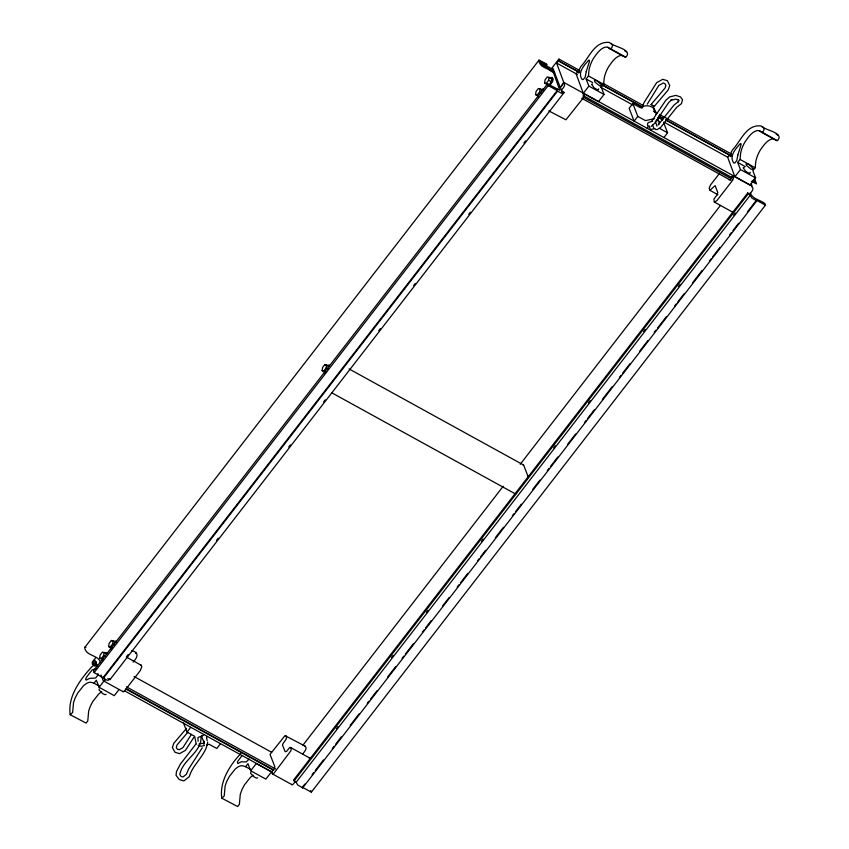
<?xml version="1.0" encoding="UTF-8"?>
<svg xmlns="http://www.w3.org/2000/svg" width="849" height="849" viewBox="0 0 849 849"><rect width="100%" height="100%" fill="white"/><g stroke="black" fill="none" stroke-linecap="round" stroke-linejoin="round"><path stroke-width="1.27" d="M95.364 658.134L92.265 662.146L92.414 664.523L94.812 659.991L97.688 666.391M604.042 94.451L588.877 86.099L586.128 78.989L588.463 75.964L588.909 71.114A17.489 7.556 -61.2 0 1 593.345 58.57C596.529 54.092 599.723 48.86 605.273 47.109L607.799 47.247L625.872 57.223C633.396 49.04 612.925 46.886 609.465 42.45C594.47 40.816 589.302 57.732 580.843 66.509L579.549 68.918L579.209 72.388L578.742 72.993L577.872 71.433L576.089 73.746L583.295 93.326L598.449 101.668L604.042 94.451L601.283 87.341L603.628 84.306L604.064 79.466A17.489 7.556 -61.2 0 1 608.5 66.922C611.683 62.444 614.888 57.201 620.428 55.461L622.964 55.588M664.088 122.192L727.667 157.203L734.884 176.783L750.038 185.135L755.621 177.908L740.466 169.567L737.707 162.456L740.052 159.432L740.487 154.582A17.489 7.556 -61.2 0 1 744.923 142.038C748.107 137.559 751.312 132.317 756.852 130.576L759.388 130.704L773.46 138.461M755.621 177.908L752.872 170.798L755.207 167.773L755.652 162.923A17.489 7.556 -61.2 0 1 760.088 150.379C763.272 145.901 766.467 140.669 772.017 138.918L774.543 139.056L777.461 140.679C784.975 132.508 764.514 130.343 761.054 125.917C746.059 124.283 740.89 141.189 732.422 149.965L731.127 152.374L730.798 155.845L730.331 156.449L729.461 154.9L727.678 157.203M203.845 744.371L204.195 741.273L204.131 742.96L201.531 736.051M207.665 741.994C206.137 755.292 192.872 763.877 189.306 776.623L183.904 780.91L179.266 779.562L176.04 775.307L176.496 771.624L180.221 764.344L195.758 744.212M102.453 659.715L99.641 658.177L100.129 655.025L102.411 652.074L107.016 653.826M99.641 658.177L101.434 658.378L103.716 655.428L104.204 652.276M111.431 648.116L108.619 646.567L109.107 643.425L111.389 640.475L115.995 642.215L114.201 642.014M108.619 646.567L110.412 646.768L112.694 643.818L113.182 640.677M324.912 372.159L322.1 370.62L322.588 367.468L324.87 364.518L329.476 366.259L327.682 366.057M322.1 370.62L323.894 370.822L326.175 367.872L326.663 364.72M538.383 96.17L535.57 94.621L536.069 91.469L538.351 88.529L542.946 90.27L541.153 90.068M535.57 94.621L537.364 94.823L539.646 91.872L540.134 88.731M544.549 83.022L545.047 79.87L547.329 76.919L551.924 78.66L551.436 81.812L549.154 84.762L544.549 83.022L547.361 84.56M546.342 83.223L548.624 80.273L549.112 77.121M99.269 688.91L98.993 689.876L102.74 693.644L105.011 694.684L106.104 694.386M250.848 772.378L250.572 773.333L254.329 777.1L256.589 778.151L257.693 777.843M598.662 88.827L598.396 89.782L596.603 89.389L594.13 87.829L591.551 84.316L592.644 84.009M750.251 172.283L749.975 173.249L748.181 172.856L745.709 171.286L743.13 167.773L744.233 167.476M551.85 68.069L558.982 59.09L579.793 70.541M641.855 108.375L644.02 102.633L656.617 82.693L662.74 79.307L667.367 80.697L669.734 85.505L668.301 89.814L653.921 106.794L651.087 104.512L665.054 88.02L665.924 85.409L664.947 83.711L663.345 82.947L658.813 85.452L647.278 104.162M678.319 101.806L678.818 100.744L677.863 99.429L678.882 100.214L675.719 99.121L670.721 100.362L671.782 99.726L668.672 102.549L654.738 123.232L651.109 126.48M545.217 66.922L546.841 64.832L546.512 63.983L539.03 60.12L84.698 647.543C85.696 656.383 98.59 654.621 100.564 662.644M108.428 680.176L107.197 680.293L94.154 672.588L93.496 670.89L547.584 83.871L559.778 90.249L553.739 73.29C549.611 68.016 539.837 68.323 538.786 60.523L539.03 60.12M191.418 734.353L182.917 747.651L179.181 749.72L177.239 749.136L176.263 747.438L177.133 744.828L187.831 732.273M193.763 737.441L185.538 750.314L179.542 753.647L175.043 752.288L172.368 747.64L173.833 743.246L186.568 728.304M202.253 747.789L188.574 769.109L186.377 774.309L183.002 776.984L180.996 776.4L179.818 774.5C182.206 760.004 201.669 752.394 201.022 737.282M651.777 121.11L665.743 100.384L669.543 96.935L675.9 95.364L680.516 96.945L682.479 99.641L681.482 103.642L676.706 107.314L660.947 127.106L657.306 129.536L655.343 129.515M133.176 662.061C137.496 657.635 139.607 652.319 131.775 650.695M302.828 753.976C303.984 751.864 307.731 748.691 305.269 746.218L284.999 735.616L270.046 754.39L274.853 766.785L274.386 768.78L271.563 771.699L272.104 773.588A2.738 1.189 -61.2 0 0 274.227 772.877L290.889 750.781L291.218 748.935L290.676 747.544L289.785 747.385L286.538 751.471L285.137 751.694L282.462 744.987C283.004 741.994 288.66 738.694 285.784 735.489M751.163 183.628L752.108 186.08L563.715 82.342L556.604 63.017L558.387 60.704L579.188 72.154M558.387 60.704L559.555 61.096L558.982 59.09M96.383 661.944L95.194 663.494L95.237 666.104L93.337 665.52L91.66 666.953C80.093 679.731 67.58 696.392 70.18 714.731L86.078 723.083L87.787 720.886L88.689 710.931L90.387 706.113L92.923 701.338L98.569 694.195A17.489 7.556 -61.2 0 1 101.7 691.797M94.154 672.588L548.242 85.569L547.584 83.871M70.18 714.731L72.632 712.544L73.534 702.579L75.232 697.761L77.768 692.986L83.414 685.854A17.489 7.556 -61.2 0 1 91.363 682.373L94.016 683.222L96.361 680.198L99.121 687.308L114.275 695.66L119.062 689.462M103.143 677.534L557.231 90.514L548.242 85.569M103.833 676.855L102.442 678.648L101.02 674.976M563.715 82.342L561.221 86.619L560.032 86.768L560.956 86.831L563.672 82.724L564.458 84.284A2.738 1.189 -61.2 0 1 563.396 87.702L561.401 90.281M103.408 678.213L557.496 91.193L557.231 90.514M99.121 687.308L104.703 680.091M126.565 656.648L128.188 654.547M216.58 540.293L218.193 538.192M288.745 446.998L290.369 444.897M323.607 401.927L325.231 399.826M378.75 330.643L380.373 328.542M413.622 285.572L415.235 283.47M468.754 214.288L470.378 212.186M523.897 143.003L525.52 140.913M107.77 678.489L109.935 679.678L564.023 92.658L561.465 90.45L552.795 68.111M583.295 93.326L588.877 86.099M632.823 103.536L629.13 108.311L634.118 121.174L637.811 116.398L632.823 103.536L640.443 107.738C646.832 103.525 655.768 106.157 656.171 114.477M647.225 128.39L648.031 127.339L647.458 124.347L648.074 122.659L652.637 121.174M196.246 744.117L194.654 736.285L187.024 732.082L190.717 727.317M663.897 137.57L667.59 132.794L663.504 122.267M203.813 734.523L203.007 735.563L197.944 737.484L198.114 741.294M207.389 736.497L206.583 737.537L207.145 740.53M220.496 743.703L216.803 748.478L209.172 744.276L206.848 744.86M240.851 753.509C229.803 765.278 219.424 781.356 221.759 798.187L237.656 806.55L239.376 804.353L240.278 794.388L241.976 789.57L244.512 784.794L250.158 777.663A17.489 7.556 -61.2 0 1 253.289 775.264M242.039 755.536L237.391 761.861L237.784 763.559L241.328 761.797L246.252 761.924L249.107 759.038M221.759 798.187L224.221 796.001L225.112 786.047L226.81 781.229L229.347 776.453L234.993 769.311A17.489 7.556 -61.2 0 1 242.952 765.84L245.605 766.689L247.94 763.665L250.699 770.775L265.864 779.117L271.447 771.9L256.292 763.548L250.699 770.775M719.347 173.557L710.571 184.912L709.138 188.191L709.902 190.314L717.925 194.729M734.884 176.783L740.466 169.567M302.913 745.199L503.192 486.275M520.225 464.265L720.504 205.352M749.858 194.177L747.693 192.988L293.605 780.008L296.174 782.216L297.606 784.89L302.637 787.904L756.714 200.884L756.459 200.205L747.534 211.741M293.998 781.027L748.086 194.007L747.693 192.988M295.272 781.6L293.712 783.606A2.738 1.189 -61.2 0 1 291.589 784.317M336.321 728.792L337.944 726.691M391.453 657.508L393.076 655.407M426.325 612.437L427.949 610.335M481.468 541.153L483.081 539.051M553.633 447.858L555.257 445.757M588.495 402.787L590.119 400.686M643.638 331.503L645.261 329.401M678.5 286.431L680.123 284.33M733.642 215.147L735.266 213.046M749.455 194.453L751.789 191.428A2.738 1.189 -61.2 0 0 752.861 188.011L751.758 186.706M296.174 782.216L750.251 195.196L748.086 194.007M302.637 787.904L302.371 787.225L304.802 784.083M312.103 774.649L313.727 772.548M315.34 770.457L323.448 759.972M332.373 748.447L333.997 746.345M335.62 744.255L341.287 736.911M350.213 725.386L359.127 713.85M367.235 703.365L368.859 701.274M370.482 699.173L376.967 690.789M387.515 677.162L395.623 666.677M402.108 658.293L403.731 656.192M405.355 654.101L413.463 643.616M422.377 632.091L424.001 629.99M425.625 627.899L431.303 620.555M442.647 605.878L449.142 597.494M457.25 587.009L458.863 584.919M460.487 582.817L467.788 573.383M477.52 560.807L479.144 558.706M480.757 556.615L485.628 550.322M495.36 537.746L503.468 527.261M512.382 515.736L514.006 513.634M515.63 511.544L521.307 504.2M532.652 489.523L539.953 480.088M547.255 470.654L548.879 468.563M550.492 466.462L557.793 457.027M567.525 444.452L575.633 433.966M584.547 422.441L586.171 420.34M587.795 418.249L594.279 409.855M602.387 399.38L612.118 386.794M619.42 377.359L621.044 375.269M622.667 373.167L629.958 363.733M639.69 351.157L647.798 340.672M654.282 332.288L655.906 330.187M657.529 328.096L666.454 316.56M674.562 306.086L676.175 303.984M677.799 301.894L684.294 293.499M692.402 283.025L702.123 270.438M709.424 261.004L711.048 258.913M712.672 256.812L719.963 247.377M729.694 234.802L731.318 232.7M732.942 230.61L738.619 223.266M302.371 787.225L311.36 792.181L765.448 205.161L764.79 203.463C760.226 199.802 751.981 199.069 750.304 192.574M658.124 125.005L673.862 105.234L678.521 101.456M548.783 85.6L550.566 83.955L552.561 78.957L551.999 77.514L550.545 77.641M549.324 85.908L552.561 81.716L553.102 79.254L552.54 77.811M103.939 677.003L102.655 678.701L103.196 680.59A2.738 1.189 -61.2 0 0 105.318 679.879M582.849 93.698L583.953 95.014A2.738 1.189 -61.2 0 1 582.881 98.431L565.933 119.783L548.815 110.911M204.524 745.443L201.033 746.313L198.146 745.157M204.185 743.193L199.218 743.766M655.078 128.539L651.597 129.313L650.79 130.353L648.976 125.673M651.087 104.512L651.873 104.363M709.902 190.314L715.155 185.623L717.734 192.458L717.15 194.803L713.956 199.027L714.285 202.02L732.623 212.123M135.585 653.337L136.36 653.21M304.494 746.345L305.269 746.218M541.566 89.251L543.02 89.124L543.583 90.567M542.108 89.548L543.562 89.421M555.426 89.113L556.88 88.986M328.096 365.24L329.55 365.112M114.615 641.197L116.069 641.069L116.631 642.513M105.637 652.796L107.091 652.679M106.178 653.093L107.632 652.977M607.799 47.247L609.964 48.892L611.662 48L612.66 45.368L611.291 43.373M759.388 130.704L761.553 132.348L763.251 131.468L764.249 128.836L762.88 126.83M714.285 202.02L716.736 200.82L732.305 180.699A2.738 1.189 -61.2 0 0 733.377 177.282L732.581 175.732L730.129 179.627L728.941 179.765M550.131 78.458L551.924 78.66M654.579 118.68L645.431 120.6L637.811 116.398M140.361 665.107L141.263 665.266L141.804 666.656L140.372 670.487L124.803 690.608A2.738 1.189 -61.2 0 1 122.68 691.319M309.269 758.115L310.172 758.274L290.676 747.544M84.942 647.129L85.929 647.426M522.549 464.7L523.621 465.04L528.481 477.573M624.631 50.791L626.456 51.715M776.209 134.259L778.034 135.182M548.624 80.273L551.436 81.812M539.646 91.872L541.524 92.902M324.87 364.518L326.748 365.548M326.175 367.872L328.043 368.901M323.894 370.822L325.772 371.841M111.389 640.475L113.267 641.504M112.694 643.818L114.562 644.847M110.412 646.768L112.28 647.798M103.716 655.428L105.584 656.457M101.434 658.378L103.302 659.408M609.964 48.892L625.119 57.233M761.553 132.348L776.708 140.701M602.907 83.276L643.362 105.541M653.762 111.272L657.232 113.182M659.535 114.456L731.201 153.913M588.463 75.964L603.628 84.306M740.052 159.432L755.207 167.773M603.469 85.526L642.767 107.165M658.941 116.069L663.568 118.616M665.881 119.889L731.764 156.163M559.3 61.404L578.954 72.229M602.068 84.953L642.523 107.229M658.707 116.143L663.324 118.68M665.637 119.953L731.52 156.227M658.24 117.533L662.591 119.932M586.128 78.989L592.623 82.565M737.707 162.456L745.284 166.627M556.604 63.017L577.405 74.468M600.519 87.192L632.887 105.011M656.468 119.72L658.888 121.492L659.249 123.858M546.841 64.832L540.208 61.436L541.577 64.641L552.55 70.764L554.705 73.014M553.612 69.809L540.887 62.805L542.076 65.851M659.96 128.592L667.59 132.794M752.639 180.933L755.079 182.195L754.05 179.181M549.016 69.671L551.33 70.945M751.344 181.283L756.533 183.893L754.549 178.778M583.125 95.597L732.231 177.696M582.849 96.966L731.944 179.065M581.767 98.282L730.862 180.381M564.023 92.658L561.858 91.469L562.271 93.57L557.496 91.193M756.459 200.205L765.448 205.161M756.714 200.884L751.694 197.87L750.251 195.196M349.098 368.944L523.621 465.04M331.938 392.885L515.714 494.076M126.363 657.062L141.263 665.266M134.025 676.504L271.669 752.299M93.029 662.294L96.499 664.205M93.093 664.109L96.553 666.019M126.48 686.852L275.575 768.95M126.597 688.921L273.378 769.746M125.79 688.942L273.739 770.404M124.4 690.746L272.349 772.197M103.674 680.983L123.158 691.723M272.582 773.991L292.067 784.72M94.016 683.222L99.429 686.204M245.605 766.689L251.017 769.672M96.096 668.704L92.053 670.01L86.449 677.247L85.59 679.487L86.195 680.102L89.739 678.34L95.619 678.022L97.518 675.581L97.975 673.544M655.396 121.12L656.935 126.14M752.957 180.37L753.753 182.397M657.529 117.979L658.888 121.492M546.767 84.284L547.043 85.006M537.788 95.895L538.351 97.338M324.318 371.883L324.87 373.327M310.702 790.483L311.36 792.181M183.395 722.732L187.024 732.082M110.826 647.84L111.389 649.283M109.542 678.659L109.935 679.678M101.848 659.45L102.411 660.893M652.594 125.005L653.963 128.56M653.624 105.764L653.921 106.794M653.9 108.63L654.441 112.174M586.213 71.656L585.248 77.004L583.348 79.456L582.149 79.551C577.161 72.579 584.303 65.108 588.697 60.226L589.333 60.205L589.45 61.457L586.213 71.656M737.802 155.112L736.826 160.461L734.937 162.912L733.738 163.019C728.739 156.036 735.892 148.575 740.286 143.683L740.922 143.672L741.028 144.924L737.802 155.112M601.538 85.112L601.262 86.078L599.468 85.675L595.011 82.109L594.427 80.602L595.52 80.305L597.792 81.345L601.538 85.112M753.127 168.569L752.851 169.535L751.057 169.142L746.589 165.566L746.006 164.059L747.109 163.761L749.38 164.802L753.127 168.569"/></g></svg>
